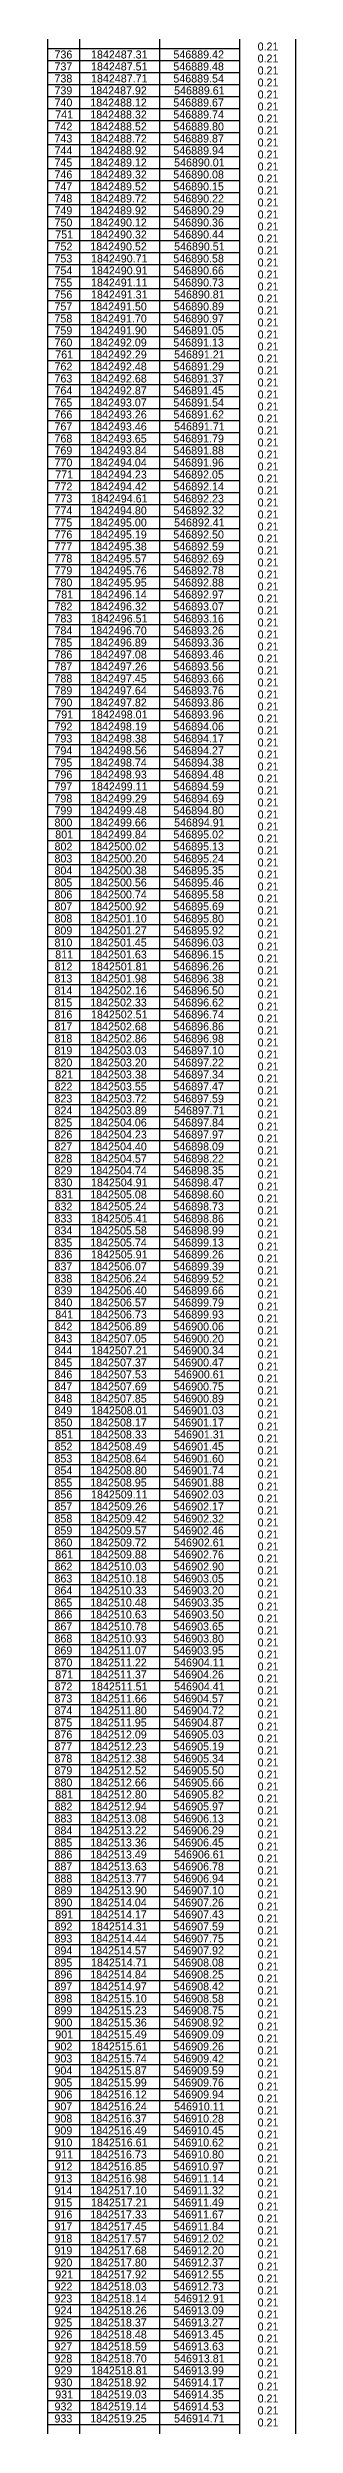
# Model space of a CAD drawing. Extents: x 542197 to 550482, y 1822129 to 1845893.
# Drawn here: x 550405 to 550482, y 1836241 to 1836985 of the extents above; entities that cross this region are included whole.
import ezdxf

# ---------------------------------------------------------------- set-up
doc = ezdxf.new("R2010")
doc.units = 0
doc.layers.add('Level 63', color=7, linetype='Continuous')

msp = doc.modelspace()

# ---------------------------------------------------------------- linework, layer by layer
at = {"layer": 'Level 63'}
for p, q in [((550404.92, 1839752.03), (550404.92, 1823712.98)), ((550414.92, 1839748.08), (550414.92, 1823712.98)), ((550464.92, 1839748.08), (550464.92, 1823712.98)), ((550482.42, 1839752.03), (550482.42, 1823712.98)), ((550439.92, 1839744.23), (550439.92, 1823712.98)), ((550404.92, 1836984.23), (550464.92, 1836984.23)), ((550404.92, 1836980.48), (550464.92, 1836980.48)), ((550404.92, 1836976.73), (550464.92, 1836976.73)), ((550404.92, 1836972.98), (550464.92, 1836972.98)), ((550404.92, 1836969.23), (550464.92, 1836969.23)), ((550404.92, 1836965.48), (550464.92, 1836965.48)), ((550404.92, 1836961.73), (550464.92, 1836961.73)), ((550404.92, 1836957.98), (550464.92, 1836957.98)), ((550404.92, 1836954.23), (550464.92, 1836954.23)), ((550404.92, 1836950.48), (550464.92, 1836950.48)), ((550404.92, 1836946.73), (550464.92, 1836946.73)), ((550404.92, 1836942.98), (550464.92, 1836942.98)), ((550404.92, 1836939.23), (550464.92, 1836939.23)), ((550404.92, 1836935.48), (550464.92, 1836935.48)), ((550404.92, 1836931.73), (550464.92, 1836931.73)), ((550404.92, 1836927.98), (550464.92, 1836927.98)), ((550404.92, 1836924.23), (550464.92, 1836924.23)), ((550404.92, 1836920.48), (550464.92, 1836920.48)), ((550404.92, 1836916.73), (550464.92, 1836916.73)), ((550404.92, 1836912.98), (550464.92, 1836912.98)), ((550404.92, 1836909.23), (550464.92, 1836909.23)), ((550404.92, 1836905.48), (550464.92, 1836905.48)), ((550404.92, 1836901.73), (550464.92, 1836901.73)), ((550404.92, 1836897.98), (550464.92, 1836897.98)), ((550404.92, 1836894.23), (550464.92, 1836894.23)), ((550404.92, 1836890.48), (550464.92, 1836890.48)), ((550404.92, 1836886.73), (550464.92, 1836886.73)), ((550404.92, 1836882.98), (550464.92, 1836882.98)), ((550404.92, 1836879.23), (550464.92, 1836879.23)), ((550404.92, 1836875.48), (550464.92, 1836875.48)), ((550404.92, 1836871.73), (550464.92, 1836871.73)), ((550404.92, 1836867.98), (550464.92, 1836867.98)), ((550404.92, 1836864.23), (550464.92, 1836864.23)), ((550404.92, 1836860.48), (550464.92, 1836860.48)), ((550404.92, 1836856.73), (550464.92, 1836856.73)), ((550404.92, 1836852.98), (550464.92, 1836852.98)), ((550404.92, 1836849.23), (550464.92, 1836849.23)), ((550404.92, 1836845.48), (550464.92, 1836845.48)), ((550404.92, 1836841.73), (550464.92, 1836841.73)), ((550404.92, 1836837.98), (550464.92, 1836837.98)), ((550404.92, 1836834.23), (550464.92, 1836834.23)), ((550404.92, 1836830.48), (550464.92, 1836830.48)), ((550404.92, 1836826.73), (550464.92, 1836826.73)), ((550404.92, 1836822.98), (550464.92, 1836822.98)), ((550404.92, 1836819.23), (550464.92, 1836819.23)), ((550404.92, 1836815.48), (550464.92, 1836815.48)), ((550404.92, 1836811.73), (550464.92, 1836811.73)), ((550404.92, 1836807.98), (550464.92, 1836807.98)), ((550404.92, 1836804.23), (550464.92, 1836804.23)), ((550404.92, 1836800.48), (550464.92, 1836800.48)), ((550404.92, 1836796.73), (550464.92, 1836796.73)), ((550404.92, 1836792.98), (550464.92, 1836792.98)), ((550404.92, 1836789.23), (550464.92, 1836789.23)), ((550404.92, 1836785.48), (550464.92, 1836785.48)), ((550404.92, 1836781.73), (550464.92, 1836781.73)), ((550404.92, 1836777.98), (550464.92, 1836777.98)), ((550404.92, 1836774.23), (550464.92, 1836774.23)), ((550404.92, 1836770.48), (550464.92, 1836770.48)), ((550404.92, 1836766.73), (550464.92, 1836766.73)), ((550404.92, 1836762.98), (550464.92, 1836762.98)), ((550404.92, 1836759.23), (550464.92, 1836759.23)), ((550404.92, 1836755.48), (550464.92, 1836755.48)), ((550404.92, 1836751.73), (550464.92, 1836751.73)), ((550404.92, 1836747.98), (550464.92, 1836747.98)), ((550404.92, 1836744.23), (550464.92, 1836744.23)), ((550404.92, 1836740.48), (550464.92, 1836740.48)), ((550404.92, 1836736.73), (550464.92, 1836736.73)), ((550404.92, 1836732.98), (550464.92, 1836732.98)), ((550404.92, 1836729.23), (550464.92, 1836729.23)), ((550404.92, 1836725.48), (550464.92, 1836725.48)), ((550404.92, 1836721.73), (550464.92, 1836721.73)), ((550404.92, 1836717.98), (550464.92, 1836717.98)), ((550404.92, 1836714.23), (550464.92, 1836714.23)), ((550404.92, 1836710.48), (550464.92, 1836710.48)), ((550404.92, 1836706.73), (550464.92, 1836706.73)), ((550404.92, 1836702.98), (550464.92, 1836702.98)), ((550404.92, 1836699.23), (550464.92, 1836699.23)), ((550404.92, 1836695.48), (550464.92, 1836695.48)), ((550404.92, 1836691.73), (550464.92, 1836691.73)), ((550404.92, 1836687.98), (550464.92, 1836687.98)), ((550404.92, 1836684.23), (550464.92, 1836684.23)), ((550404.92, 1836680.48), (550464.92, 1836680.48)), ((550404.92, 1836676.73), (550464.92, 1836676.73)), ((550404.92, 1836672.98), (550464.92, 1836672.98)), ((550404.92, 1836669.23), (550464.92, 1836669.23)), ((550404.92, 1836665.48), (550464.92, 1836665.48)), ((550404.92, 1836661.73), (550464.92, 1836661.73)), ((550404.92, 1836657.98), (550464.92, 1836657.98)), ((550404.92, 1836654.23), (550464.92, 1836654.23)), ((550404.92, 1836650.48), (550464.92, 1836650.48)), ((550404.92, 1836646.73), (550464.92, 1836646.73)), ((550404.92, 1836642.98), (550464.92, 1836642.98)), ((550404.92, 1836639.23), (550464.92, 1836639.23)), ((550404.92, 1836635.48), (550464.92, 1836635.48)), ((550404.92, 1836631.73), (550464.92, 1836631.73)), ((550404.92, 1836627.98), (550464.92, 1836627.98)), ((550404.92, 1836624.23), (550464.92, 1836624.23)), ((550404.92, 1836620.48), (550464.92, 1836620.48)), ((550404.92, 1836616.73), (550464.92, 1836616.73)), ((550404.92, 1836612.98), (550464.92, 1836612.98)), ((550404.92, 1836609.23), (550464.92, 1836609.23)), ((550404.92, 1836605.48), (550464.92, 1836605.48)), ((550404.92, 1836601.73), (550464.92, 1836601.73)), ((550404.92, 1836597.98), (550464.92, 1836597.98)), ((550404.92, 1836594.23), (550464.92, 1836594.23)), ((550404.92, 1836590.48), (550464.92, 1836590.48)), ((550404.92, 1836586.73), (550464.92, 1836586.73)), ((550404.92, 1836582.98), (550464.92, 1836582.98)), ((550404.92, 1836579.23), (550464.92, 1836579.23)), ((550404.92, 1836575.48), (550464.92, 1836575.48)), ((550404.92, 1836571.73), (550464.92, 1836571.73)), ((550404.92, 1836567.98), (550464.92, 1836567.98)), ((550404.92, 1836564.23), (550464.92, 1836564.23)), ((550404.92, 1836560.48), (550464.92, 1836560.48)), ((550404.92, 1836556.73), (550464.92, 1836556.73)), ((550404.92, 1836552.98), (550464.92, 1836552.98)), ((550404.92, 1836549.23), (550464.92, 1836549.23)), ((550404.92, 1836545.48), (550464.92, 1836545.48)), ((550404.92, 1836541.73), (550464.92, 1836541.73)), ((550404.92, 1836537.98), (550464.92, 1836537.98)), ((550404.92, 1836534.23), (550464.92, 1836534.23)), ((550404.92, 1836530.48), (550464.92, 1836530.48)), ((550404.92, 1836526.73), (550464.92, 1836526.73)), ((550404.92, 1836522.98), (550464.92, 1836522.98)), ((550404.92, 1836519.23), (550464.92, 1836519.23)), ((550404.92, 1836515.48), (550464.92, 1836515.48)), ((550404.92, 1836511.73), (550464.92, 1836511.73)), ((550404.92, 1836507.98), (550464.92, 1836507.98)), ((550404.92, 1836504.23), (550464.92, 1836504.23)), ((550404.92, 1836500.48), (550464.92, 1836500.48)), ((550404.92, 1836496.73), (550464.92, 1836496.73)), ((550404.92, 1836492.98), (550464.92, 1836492.98)), ((550404.92, 1836489.23), (550464.92, 1836489.23)), ((550404.92, 1836485.48), (550464.92, 1836485.48)), ((550404.92, 1836481.73), (550464.92, 1836481.73)), ((550404.92, 1836477.98), (550464.92, 1836477.98)), ((550404.92, 1836474.23), (550464.92, 1836474.23)), ((550404.92, 1836470.48), (550464.92, 1836470.48)), ((550404.92, 1836466.73), (550464.92, 1836466.73)), ((550404.92, 1836462.98), (550464.92, 1836462.98)), ((550404.92, 1836459.23), (550464.92, 1836459.23)), ((550404.92, 1836455.48), (550464.92, 1836455.48)), ((550404.92, 1836451.73), (550464.92, 1836451.73)), ((550404.92, 1836447.98), (550464.92, 1836447.98)), ((550404.92, 1836444.23), (550464.92, 1836444.23)), ((550404.92, 1836440.48), (550464.92, 1836440.48)), ((550404.92, 1836436.73), (550464.92, 1836436.73)), ((550404.92, 1836432.98), (550464.92, 1836432.98)), ((550404.92, 1836429.23), (550464.92, 1836429.23)), ((550404.92, 1836425.48), (550464.92, 1836425.48)), ((550404.92, 1836421.73), (550464.92, 1836421.73)), ((550404.92, 1836417.98), (550464.92, 1836417.98)), ((550404.92, 1836414.23), (550464.92, 1836414.23)), ((550404.92, 1836410.48), (550464.92, 1836410.48)), ((550404.92, 1836406.73), (550464.92, 1836406.73)), ((550404.92, 1836402.98), (550464.92, 1836402.98)), ((550404.92, 1836399.23), (550464.92, 1836399.23)), ((550404.92, 1836395.48), (550464.92, 1836395.48)), ((550404.92, 1836391.73), (550464.92, 1836391.73)), ((550404.92, 1836387.98), (550464.92, 1836387.98)), ((550404.92, 1836384.23), (550464.92, 1836384.23)), ((550404.92, 1836380.48), (550464.92, 1836380.48)), ((550404.92, 1836376.73), (550464.92, 1836376.73)), ((550404.92, 1836372.98), (550464.92, 1836372.98)), ((550404.92, 1836369.23), (550464.92, 1836369.23)), ((550404.92, 1836365.48), (550464.92, 1836365.48)), ((550404.92, 1836361.73), (550464.92, 1836361.73)), ((550404.92, 1836357.98), (550464.92, 1836357.98)), ((550404.92, 1836354.23), (550464.92, 1836354.23)), ((550404.92, 1836350.48), (550464.92, 1836350.48)), ((550404.92, 1836346.73), (550464.92, 1836346.73)), ((550404.92, 1836342.98), (550464.92, 1836342.98)), ((550404.92, 1836339.23), (550464.92, 1836339.23)), ((550404.92, 1836335.48), (550464.92, 1836335.48)), ((550404.92, 1836331.73), (550464.92, 1836331.73)), ((550404.92, 1836327.98), (550464.92, 1836327.98)), ((550404.92, 1836324.23), (550464.92, 1836324.23)), ((550404.92, 1836320.48), (550464.92, 1836320.48)), ((550404.92, 1836316.73), (550464.92, 1836316.73)), ((550404.92, 1836312.98), (550464.92, 1836312.98)), ((550404.92, 1836309.23), (550464.92, 1836309.23)), ((550404.92, 1836305.48), (550464.92, 1836305.48)), ((550404.92, 1836301.73), (550464.92, 1836301.73)), ((550404.92, 1836297.98), (550464.92, 1836297.98)), ((550404.92, 1836294.23), (550464.92, 1836294.23)), ((550404.92, 1836290.48), (550464.92, 1836290.48)), ((550404.92, 1836286.73), (550464.92, 1836286.73)), ((550404.92, 1836282.98), (550464.92, 1836282.98)), ((550404.92, 1836279.23), (550464.92, 1836279.23)), ((550404.92, 1836275.48), (550464.92, 1836275.48)), ((550404.92, 1836271.73), (550464.92, 1836271.73)), ((550404.92, 1836267.98), (550464.92, 1836267.98)), ((550404.92, 1836264.23), (550464.92, 1836264.23)), ((550404.92, 1836260.48), (550464.92, 1836260.48)), ((550404.92, 1836256.73), (550464.92, 1836256.73)), ((550404.92, 1836252.98), (550464.92, 1836252.98)), ((550404.92, 1836249.23), (550464.92, 1836249.23)), ((550404.92, 1836245.48), (550464.92, 1836245.48)), ((550404.92, 1836241.73), (550464.92, 1836241.73))]:
    msp.add_line(p, q, dxfattribs=at)

# ---------------------------------------------------------------- texts
for s, p in [('736', (550407.08, 1836981.11)), ('1842487.31', (550418.51, 1836981.11)), ('546889.42', (550444.26, 1836981.11)), ('0.21', (550470.59, 1836983.61)), ('0.21', (550470.59, 1836979.86)), ('737', (550407.08, 1836977.36)), ('738', (550407.08, 1836973.61)), ('1842487.51', (550418.51, 1836977.36)), ('1842487.71', (550418.51, 1836973.61)), ('546889.48', (550444.24, 1836977.36)), ('546889.54', (550444.25, 1836973.61)), ('0.21', (550470.59, 1836976.11)), ('0.21', (550470.59, 1836972.36)), ('739', (550407.08, 1836969.86)), ('740', (550407.09, 1836966.11)), ('1842487.92', (550418.29, 1836969.86)), ('1842488.12', (550418.29, 1836966.11)), ('546889.67', (550444.24, 1836966.11)), ('546889.61', (550444.48, 1836969.86)), ('0.21', (550470.59, 1836968.61)), ('0.21', (550470.59, 1836964.86)), ('742', (550407.1, 1836958.61)), ('741', (550407.32, 1836962.36)), ('1842488.32', (550418.29, 1836962.36)), ('1842488.52', (550418.29, 1836958.61)), ('546889.74', (550444.25, 1836962.36)), ('546889.80', (550444.25, 1836958.61)), ('0.21', (550470.59, 1836961.11)), ('0.21', (550470.59, 1836957.36)), ('743', (550407.08, 1836954.86)), ('744', (550407.09, 1836951.11)), ('1842488.72', (550418.29, 1836954.86)), ('1842488.92', (550418.29, 1836951.11)), ('546889.87', (550444.24, 1836954.86)), ('546889.94', (550444.25, 1836951.11)), ('0.21', (550470.59, 1836953.61)), ('0.21', (550470.59, 1836949.86)), ('745', (550407.07, 1836947.36)), ('746', (550407.08, 1836943.61)), ('1842489.12', (550418.29, 1836947.36)), ('1842489.32', (550418.29, 1836943.61)), ('546890.08', (550444.24, 1836943.61)), ('546890.01', (550444.48, 1836947.36)), ('0.21', (550470.59, 1836946.11)), ('0.21', (550470.59, 1836942.36)), ('747', (550407.08, 1836939.86)), ('748', (550407.08, 1836936.11)), ('1842489.52', (550418.29, 1836939.86)), ('1842489.72', (550418.29, 1836936.11)), ('546890.15', (550444.23, 1836939.86)), ('546890.22', (550444.26, 1836936.11)), ('0.21', (550470.59, 1836938.61)), ('0.21', (550470.59, 1836934.86)), ('749', (550407.08, 1836932.36)), ('750', (550407.09, 1836928.61)), ('1842489.92', (550418.29, 1836932.36)), ('1842490.12', (550418.29, 1836928.61)), ('546890.29', (550444.24, 1836932.36)), ('546890.36', (550444.24, 1836928.61)), ('0.21', (550470.59, 1836931.11)), ('752', (550407.1, 1836921.11)), ('751', (550407.32, 1836924.86)), ('1842490.32', (550418.29, 1836924.86)), ('1842490.52', (550418.29, 1836921.11)), ('546890.44', (550444.25, 1836924.86)), ('546890.51', (550444.48, 1836921.11)), ('0.21', (550470.59, 1836927.36)), ('0.21', (550470.59, 1836923.61)), ('753', (550407.08, 1836917.36)), ('754', (550407.09, 1836913.61)), ('1842490.71', (550418.51, 1836917.36)), ('1842490.91', (550418.51, 1836913.61)), ('546890.58', (550444.24, 1836917.36)), ('546890.66', (550444.24, 1836913.61)), ('0.21', (550470.59, 1836919.86)), ('0.21', (550470.59, 1836916.11)), ('755', (550407.07, 1836909.86)), ('756', (550407.08, 1836906.11)), ('1842491.11', (550418.51, 1836909.86)), ('1842491.31', (550418.51, 1836906.11)), ('546890.73', (550444.24, 1836909.86)), ('546890.81', (550444.48, 1836906.11)), ('0.21', (550470.59, 1836912.36)), ('0.21', (550470.59, 1836908.61)), ('757', (550407.08, 1836902.36)), ('758', (550407.08, 1836898.61)), ('1842491.50', (550418.28, 1836902.36)), ('1842491.70', (550418.28, 1836898.61)), ('546890.89', (550444.24, 1836902.36)), ('546890.97', (550444.24, 1836898.61)), ('0.21', (550470.59, 1836904.86)), ('0.21', (550470.59, 1836901.11)), ('759', (550407.08, 1836894.86)), ('760', (550407.09, 1836891.11)), ('1842492.09', (550418.27, 1836891.11)), ('1842491.90', (550418.28, 1836894.86)), ('546891.05', (550444.23, 1836894.86)), ('546891.13', (550444.24, 1836891.11)), ('0.21', (550470.59, 1836897.36)), ('0.21', (550470.59, 1836893.61)), ('762', (550407.1, 1836883.61)), ('761', (550407.32, 1836887.36)), ('1842492.29', (550418.27, 1836887.36)), ('1842492.48', (550418.27, 1836883.61)), ('546891.29', (550444.24, 1836883.61)), ('546891.21', (550444.48, 1836887.36)), ('0.21', (550470.59, 1836889.86)), ('0.21', (550470.59, 1836886.11)), ('763', (550407.08, 1836879.86)), ('764', (550407.09, 1836876.11)), ('1842492.68', (550418.27, 1836879.86)), ('1842492.87', (550418.27, 1836876.11)), ('546891.45', (550444.23, 1836876.11)), ('546891.37', (550444.24, 1836879.86)), ('0.21', (550470.59, 1836882.36)), ('0.21', (550470.59, 1836878.61)), ('765', (550407.07, 1836872.36)), ('766', (550407.08, 1836868.61)), ('1842493.07', (550418.27, 1836872.36)), ('1842493.26', (550418.27, 1836868.61)), ('546891.54', (550444.25, 1836872.36)), ('546891.62', (550444.26, 1836868.61)), ('0.21', (550470.59, 1836874.86)), ('0.21', (550470.59, 1836871.11)), ('767', (550407.08, 1836864.86)), ('768', (550407.08, 1836861.11)), ('1842493.65', (550418.26, 1836861.11)), ('1842493.46', (550418.27, 1836864.86)), ('546891.79', (550444.24, 1836861.11)), ('546891.71', (550444.48, 1836864.86)), ('0.21', (550470.59, 1836867.36)), ('0.21', (550470.59, 1836863.61)), ('769', (550407.08, 1836857.36)), ('770', (550407.09, 1836853.61)), ('1842493.84', (550418.28, 1836857.36)), ('1842494.04', (550418.28, 1836853.61)), ('546891.88', (550444.24, 1836857.36)), ('546891.96', (550444.24, 1836853.61)), ('0.21', (550470.59, 1836859.86)), ('0.21', (550470.59, 1836856.11)), ('772', (550407.1, 1836846.11)), ('771', (550407.32, 1836849.86)), ('1842494.23', (550418.27, 1836849.86)), ('1842494.42', (550418.29, 1836846.11)), ('546892.05', (550444.23, 1836849.86)), ('546892.14', (550444.25, 1836846.11)), ('0.21', (550470.59, 1836852.36)), ('0.21', (550470.59, 1836848.61)), ('773', (550407.08, 1836842.36)), ('774', (550407.09, 1836838.61)), ('1842494.80', (550418.28, 1836838.61)), ('1842494.61', (550418.51, 1836842.36)), ('546892.23', (550444.24, 1836842.36)), ('546892.32', (550444.26, 1836838.61)), ('0.21', (550470.59, 1836844.86)), ('0.21', (550470.59, 1836841.11)), ('775', (550407.07, 1836834.86)), ('776', (550407.08, 1836831.11)), ('1842495.19', (550418.27, 1836831.11)), ('1842495.00', (550418.28, 1836834.86)), ('546892.50', (550444.25, 1836831.11)), ('546892.41', (550444.48, 1836834.86)), ('0.21', (550470.59, 1836837.36)), ('0.21', (550470.59, 1836833.61)), ('777', (550407.08, 1836827.36)), ('778', (550407.08, 1836823.61)), ('1842495.38', (550418.27, 1836827.36)), ('1842495.57', (550418.27, 1836823.61)), ('546892.59', (550444.24, 1836827.36)), ('546892.69', (550444.24, 1836823.61)), ('0.21', (550470.59, 1836829.86)), ('0.21', (550470.59, 1836826.11)), ('779', (550407.08, 1836819.86)), ('780', (550407.09, 1836816.11)), ('1842495.95', (550418.26, 1836816.11)), ('1842495.76', (550418.27, 1836819.86)), ('546892.78', (550444.24, 1836819.86)), ('546892.88', (550444.24, 1836816.11)), ('0.21', (550470.59, 1836822.36)), ('0.21', (550470.59, 1836818.61)), ('782', (550407.1, 1836808.61)), ('781', (550407.32, 1836812.36)), ('1842496.14', (550418.28, 1836812.36)), ('1842496.32', (550418.29, 1836808.61)), ('546892.97', (550444.24, 1836812.36)), ('546893.07', (550444.24, 1836808.61)), ('0.21', (550470.59, 1836814.86)), ('0.21', (550470.59, 1836811.11)), ('783', (550407.08, 1836804.86)), ('784', (550407.09, 1836801.11)), ('1842496.70', (550418.28, 1836801.11)), ('1842496.51', (550418.51, 1836804.86)), ('546893.16', (550444.24, 1836804.86)), ('546893.26', (550444.24, 1836801.11)), ('0.21', (550470.59, 1836807.36)), ('0.21', (550470.59, 1836803.61)), ('785', (550407.07, 1836797.36)), ('1842496.89', (550418.27, 1836797.36)), ('546893.36', (550444.24, 1836797.36)), ('0.21', (550470.59, 1836799.86)), ('0.21', (550470.59, 1836796.11)), ('786', (550407.08, 1836793.61)), ('787', (550407.08, 1836789.86)), ('1842497.08', (550418.27, 1836793.61)), ('1842497.26', (550418.27, 1836789.86)), ('546893.46', (550444.24, 1836793.61)), ('546893.56', (550444.24, 1836789.86)), ('0.21', (550470.59, 1836792.36)), ('0.21', (550470.59, 1836788.61)), ('788', (550407.08, 1836786.11)), ('789', (550407.08, 1836782.36)), ('1842497.45', (550418.26, 1836786.11)), ('1842497.64', (550418.28, 1836782.36)), ('546893.66', (550444.24, 1836786.11)), ('546893.76', (550444.24, 1836782.36)), ('0.21', (550470.59, 1836784.86)), ('0.21', (550470.59, 1836781.11)), ('790', (550407.09, 1836778.61)), ('791', (550407.32, 1836774.86)), ('1842497.82', (550418.29, 1836778.61)), ('1842498.01', (550418.51, 1836774.86)), ('546893.86', (550444.24, 1836778.61)), ('546893.96', (550444.24, 1836774.86)), ('0.21', (550470.59, 1836777.36)), ('0.21', (550470.59, 1836773.61)), ('793', (550407.08, 1836767.36)), ('792', (550407.1, 1836771.11)), ('1842498.19', (550418.27, 1836771.11)), ('1842498.38', (550418.27, 1836767.36)), ('546894.06', (550444.24, 1836771.11)), ('546894.17', (550444.24, 1836767.36)), ('0.21', (550470.59, 1836769.86)), ('0.21', (550470.59, 1836766.11)), ('795', (550407.07, 1836759.86)), ('794', (550407.09, 1836763.61)), ('1842498.56', (550418.27, 1836763.61)), ('1842498.74', (550418.28, 1836759.86)), ('546894.38', (550444.24, 1836759.86)), ('546894.27', (550444.24, 1836763.61)), ('0.21', (550470.59, 1836762.36)), ('0.21', (550470.59, 1836758.61)), ('796', (550407.08, 1836756.11)), ('797', (550407.08, 1836752.36)), ('1842498.93', (550418.27, 1836756.11)), ('1842499.11', (550418.51, 1836752.36)), ('546894.48', (550444.24, 1836756.11)), ('546894.59', (550444.24, 1836752.36)), ('0.21', (550470.59, 1836754.86)), ('0.21', (550470.59, 1836751.11)), ('798', (550407.08, 1836748.61)), ('799', (550407.08, 1836744.86)), ('1842499.29', (550418.27, 1836748.61)), ('1842499.48', (550418.27, 1836744.86)), ('546894.69', (550444.24, 1836748.61)), ('546894.80', (550444.25, 1836744.86)), ('0.21', (550470.59, 1836747.36)), ('0.21', (550470.59, 1836743.61)), ('800', (550407.09, 1836741.11)), ('801', (550407.32, 1836737.36)), ('1842499.66', (550418.27, 1836741.11)), ('1842499.84', (550418.28, 1836737.36)), ('546895.02', (550444.26, 1836737.36)), ('546894.91', (550444.48, 1836741.11)), ('0.21', (550470.59, 1836739.86)), ('0.21', (550470.59, 1836736.11)), ('803', (550407.08, 1836729.86)), ('802', (550407.1, 1836733.61)), ('1842500.20', (550418.28, 1836729.86)), ('1842500.02', (550418.29, 1836733.61)), ('546895.13', (550444.24, 1836733.61)), ('546895.24', (550444.25, 1836729.86)), ('0.21', (550470.59, 1836732.36)), ('0.21', (550470.59, 1836728.61)), ('805', (550407.07, 1836722.36)), ('804', (550407.09, 1836726.11)), ('1842500.38', (550418.27, 1836726.11)), ('1842500.56', (550418.27, 1836722.36)), ('546895.35', (550444.23, 1836726.11)), ('546895.46', (550444.24, 1836722.36)), ('0.21', (550470.59, 1836724.86)), ('0.21', (550470.59, 1836721.11)), ('806', (550407.08, 1836718.61)), ('807', (550407.08, 1836714.86)), ('1842500.74', (550418.28, 1836718.61)), ('1842500.92', (550418.29, 1836714.86)), ('546895.58', (550444.24, 1836718.61)), ('546895.69', (550444.24, 1836714.86)), ('0.21', (550470.59, 1836717.36)), ('0.21', (550470.59, 1836713.61)), ('808', (550407.08, 1836711.11)), ('809', (550407.08, 1836707.36)), ('1842501.10', (550418.28, 1836711.11)), ('1842501.27', (550418.27, 1836707.36)), ('546895.80', (550444.25, 1836711.11)), ('546895.92', (550444.26, 1836707.36)), ('0.21', (550470.59, 1836709.86)), ('0.21', (550470.59, 1836706.11)), ('810', (550407.09, 1836703.61)), ('811', (550407.32, 1836699.86)), ('1842501.45', (550418.26, 1836703.61)), ('1842501.63', (550418.27, 1836699.86)), ('546896.15', (550444.23, 1836699.86)), ('546896.03', (550444.24, 1836703.61)), ('0.21', (550470.59, 1836702.36)), ('0.21', (550470.59, 1836698.61)), ('813', (550407.08, 1836692.36)), ('812', (550407.1, 1836696.11)), ('1842501.98', (550418.27, 1836692.36)), ('1842501.81', (550418.51, 1836696.11)), ('546896.38', (550444.24, 1836692.36)), ('546896.26', (550444.24, 1836696.11)), ('0.21', (550470.59, 1836694.86)), ('0.21', (550470.59, 1836691.11)), ('815', (550407.07, 1836684.86)), ('814', (550407.09, 1836688.61)), ('1842502.16', (550418.27, 1836688.61)), ('1842502.33', (550418.27, 1836684.86)), ('546896.50', (550444.25, 1836688.61)), ('546896.62', (550444.26, 1836684.86)), ('0.21', (550470.59, 1836687.36)), ('0.21', (550470.59, 1836683.61)), ('816', (550407.08, 1836681.11)), ('817', (550407.08, 1836677.36)), ('1842502.68', (550418.27, 1836677.36)), ('1842502.51', (550418.51, 1836681.11)), ('546896.74', (550444.25, 1836681.11)), ('546896.86', (550444.24, 1836677.36)), ('0.21', (550470.59, 1836679.86)), ('0.21', (550470.59, 1836676.11)), ('818', (550407.08, 1836673.61)), ('819', (550407.08, 1836669.86)), ('1842502.86', (550418.27, 1836673.61)), ('1842503.03', (550418.27, 1836669.86)), ('546896.98', (550444.24, 1836673.61)), ('546897.10', (550444.25, 1836669.86)), ('0.21', (550470.59, 1836672.36)), ('0.21', (550470.59, 1836668.61)), ('820', (550407.09, 1836666.11)), ('821', (550407.32, 1836662.36)), ('1842503.38', (550418.27, 1836662.36)), ('1842503.20', (550418.28, 1836666.11)), ('546897.34', (550444.25, 1836662.36)), ('546897.22', (550444.26, 1836666.11)), ('0.21', (550470.59, 1836664.86)), ('0.21', (550470.59, 1836661.11)), ('823', (550407.08, 1836654.86)), ('822', (550407.1, 1836658.61)), ('1842503.55', (550418.26, 1836658.61)), ('1842503.72', (550418.29, 1836654.86)), ('546897.59', (550444.24, 1836654.86)), ('546897.47', (550444.24, 1836658.61)), ('0.21', (550470.59, 1836657.36)), ('0.21', (550470.59, 1836653.61)), ('825', (550407.07, 1836647.36)), ('824', (550407.09, 1836651.11)), ('1842503.89', (550418.27, 1836651.11)), ('1842504.06', (550418.27, 1836647.36)), ('546897.84', (550444.25, 1836647.36)), ('546897.71', (550444.48, 1836651.11)), ('0.21', (550470.59, 1836649.86)), ('0.21', (550470.59, 1836646.11)), ('826', (550407.08, 1836643.61)), ('827', (550407.08, 1836639.86)), ('1842504.23', (550418.27, 1836643.61)), ('1842504.40', (550418.28, 1836639.86)), ('546898.09', (550444.24, 1836639.86)), ('546897.97', (550444.24, 1836643.61)), ('0.21', (550470.59, 1836642.36)), ('0.21', (550470.59, 1836638.61)), ('828', (550407.08, 1836636.11)), ('829', (550407.08, 1836632.36)), ('1842504.57', (550418.27, 1836636.11)), ('1842504.74', (550418.28, 1836632.36)), ('546898.35', (550444.23, 1836632.36)), ('546898.22', (550444.26, 1836636.11)), ('0.21', (550470.59, 1836634.86)), ('0.21', (550470.59, 1836631.11)), ('830', (550407.09, 1836628.61)), ('831', (550407.32, 1836624.86)), ('1842505.08', (550418.27, 1836624.86)), ('1842504.91', (550418.51, 1836628.61)), ('546898.47', (550444.24, 1836628.61)), ('546898.60', (550444.25, 1836624.86)), ('0.21', (550470.59, 1836627.36)), ('0.21', (550470.59, 1836623.61)), ('833', (550407.08, 1836617.36)), ('832', (550407.1, 1836621.11)), ('1842505.24', (550418.28, 1836621.11)), ('1842505.41', (550418.51, 1836617.36)), ('546898.73', (550444.24, 1836621.11)), ('546898.86', (550444.24, 1836617.36)), ('0.21', (550470.59, 1836619.86)), ('0.21', (550470.59, 1836616.11)), ('835', (550407.07, 1836609.86)), ('834', (550407.09, 1836613.61)), ('1842505.58', (550418.27, 1836613.61)), ('1842505.74', (550418.28, 1836609.86)), ('546898.99', (550444.24, 1836613.61)), ('546899.13', (550444.24, 1836609.86)), ('0.21', (550470.59, 1836612.36)), ('0.21', (550470.59, 1836608.61)), ('836', (550407.08, 1836606.11)), ('837', (550407.08, 1836602.36)), ('1842506.07', (550418.27, 1836602.36)), ('1842505.91', (550418.51, 1836606.11)), ('546899.39', (550444.24, 1836602.36)), ('546899.26', (550444.24, 1836606.11)), ('0.21', (550470.59, 1836604.86)), ('0.21', (550470.59, 1836601.11)), ('838', (550407.08, 1836598.61)), ('839', (550407.08, 1836594.86)), ('1842506.24', (550418.28, 1836598.61)), ('1842506.40', (550418.28, 1836594.86)), ('546899.66', (550444.24, 1836594.86)), ('546899.52', (550444.26, 1836598.61)), ('0.21', (550470.59, 1836597.36)), ('0.21', (550470.59, 1836593.61)), ('840', (550407.09, 1836591.11)), ('841', (550407.32, 1836587.36)), ('1842506.57', (550418.27, 1836591.11)), ('1842506.73', (550418.27, 1836587.36)), ('546899.79', (550444.24, 1836591.11)), ('546899.93', (550444.24, 1836587.36)), ('0.21', (550470.59, 1836589.86)), ('0.21', (550470.59, 1836586.11)), ('843', (550407.08, 1836579.86)), ('842', (550407.1, 1836583.61)), ('1842506.89', (550418.27, 1836583.61)), ('1842507.05', (550418.26, 1836579.86)), ('546900.06', (550444.24, 1836583.61)), ('546900.20', (550444.25, 1836579.86)), ('0.21', (550470.59, 1836582.36)), ('0.21', (550470.59, 1836578.61)), ('845', (550407.07, 1836572.36)), ('844', (550407.09, 1836576.11)), ('1842507.37', (550418.27, 1836572.36)), ('1842507.21', (550418.51, 1836576.11)), ('546900.34', (550444.25, 1836576.11)), ('546900.47', (550444.24, 1836572.36)), ('0.21', (550470.59, 1836574.86)), ('0.21', (550470.59, 1836571.11)), ('846', (550407.08, 1836568.61)), ('847', (550407.08, 1836564.86)), ('1842507.69', (550418.27, 1836564.86)), ('1842507.53', (550418.27, 1836568.61)), ('546900.75', (550444.23, 1836564.86)), ('546900.61', (550444.48, 1836568.61)), ('0.21', (550470.59, 1836567.36)), ('0.21', (550470.59, 1836563.61)), ('848', (550407.08, 1836561.11)), ('849', (550407.08, 1836557.36)), ('1842507.85', (550418.26, 1836561.11)), ('1842508.01', (550418.51, 1836557.36)), ('546900.89', (550444.24, 1836561.11)), ('546901.03', (550444.24, 1836557.36)), ('0.21', (550470.59, 1836559.86)), ('0.21', (550470.59, 1836556.11)), ('850', (550407.09, 1836553.61)), ('851', (550407.32, 1836549.86)), ('1842508.17', (550418.27, 1836553.61)), ('1842508.33', (550418.27, 1836549.86)), ('546901.17', (550444.24, 1836553.61)), ('546901.31', (550444.48, 1836549.86)), ('0.21', (550470.59, 1836552.36)), ('0.21', (550470.59, 1836548.61)), ('853', (550407.08, 1836542.36)), ('852', (550407.1, 1836546.11)), ('1842508.49', (550418.27, 1836546.11)), ('1842508.64', (550418.28, 1836542.36)), ('546901.45', (550444.23, 1836546.11)), ('546901.60', (550444.25, 1836542.36)), ('0.21', (550470.59, 1836544.86)), ('0.21', (550470.59, 1836541.11)), ('855', (550407.07, 1836534.86)), ('854', (550407.09, 1836538.61)), ('1842508.95', (550418.26, 1836534.86)), ('1842508.80', (550418.28, 1836538.61)), ('546901.88', (550444.24, 1836534.86)), ('546901.74', (550444.25, 1836538.61)), ('0.21', (550470.59, 1836537.36)), ('0.21', (550470.59, 1836533.61)), ('856', (550407.08, 1836531.11)), ('857', (550407.08, 1836527.36)), ('1842509.26', (550418.27, 1836527.36)), ('1842509.11', (550418.51, 1836531.11)), ('546902.03', (550444.24, 1836531.11)), ('546902.17', (550444.24, 1836527.36)), ('0.21', (550470.59, 1836529.86)), ('858', (550407.08, 1836523.61)), ('859', (550407.08, 1836519.86)), ('1842509.57', (550418.27, 1836519.86)), ('1842509.42', (550418.29, 1836523.61)), ('546902.46', (550444.24, 1836519.86)), ('546902.32', (550444.26, 1836523.61)), ('0.21', (550470.59, 1836526.11)), ('0.21', (550470.59, 1836522.36)), ('860', (550407.09, 1836516.11)), ('861', (550407.32, 1836512.36)), ('1842509.88', (550418.27, 1836512.36)), ('1842509.72', (550418.29, 1836516.11)), ('546902.76', (550444.24, 1836512.36)), ('546902.61', (550444.48, 1836516.11)), ('0.21', (550470.59, 1836518.61)), ('0.21', (550470.59, 1836514.86)), ('863', (550407.08, 1836504.86)), ('862', (550407.1, 1836508.61)), ('1842510.18', (550418.27, 1836504.86)), ('1842510.03', (550418.27, 1836508.61)), ('546903.05', (550444.23, 1836504.86)), ('546902.90', (550444.25, 1836508.61)), ('0.21', (550470.59, 1836511.11)), ('0.21', (550470.59, 1836507.36)), ('865', (550407.07, 1836497.36)), ('864', (550407.09, 1836501.11)), ('1842510.48', (550418.27, 1836497.36)), ('1842510.33', (550418.27, 1836501.11)), ('546903.35', (550444.23, 1836497.36)), ('546903.20', (550444.25, 1836501.11)), ('0.21', (550470.59, 1836503.61)), ('0.21', (550470.59, 1836499.86)), ('866', (550407.08, 1836493.61)), ('867', (550407.08, 1836489.86)), ('1842510.78', (550418.27, 1836489.86)), ('1842510.63', (550418.27, 1836493.61)), ('546903.65', (550444.23, 1836489.86)), ('546903.50', (550444.25, 1836493.61)), ('0.21', (550470.59, 1836496.11)), ('0.21', (550470.59, 1836492.36)), ('868', (550407.08, 1836486.11)), ('869', (550407.08, 1836482.36)), ('1842510.93', (550418.27, 1836486.11)), ('1842511.07', (550418.27, 1836482.36)), ('546903.95', (550444.23, 1836482.36)), ('546903.80', (550444.25, 1836486.11)), ('0.21', (550470.59, 1836488.61)), ('0.21', (550470.59, 1836484.86)), ('870', (550407.09, 1836478.61)), ('871', (550407.32, 1836474.86)), ('1842511.37', (550418.27, 1836474.86)), ('1842511.22', (550418.29, 1836478.61)), ('546904.26', (550444.24, 1836474.86)), ('546904.11', (550444.48, 1836478.61)), ('0.21', (550470.59, 1836481.11)), ('0.21', (550470.59, 1836477.36)), ('873', (550407.08, 1836467.36)), ('872', (550407.1, 1836471.11)), ('1842511.66', (550418.27, 1836467.36)), ('1842511.51', (550418.51, 1836471.11)), ('546904.57', (550444.24, 1836467.36)), ('546904.41', (550444.48, 1836471.11)), ('0.21', (550470.59, 1836473.61)), ('0.21', (550470.59, 1836469.86)), ('875', (550407.07, 1836459.86)), ('874', (550407.09, 1836463.61)), ('1842511.95', (550418.26, 1836459.86)), ('1842511.80', (550418.28, 1836463.61)), ('546904.87', (550444.24, 1836459.86)), ('546904.72', (550444.26, 1836463.61)), ('0.21', (550470.59, 1836466.11)), ('0.21', (550470.59, 1836462.36)), ('876', (550407.08, 1836456.11)), ('877', (550407.08, 1836452.36)), ('1842512.09', (550418.27, 1836456.11)), ('1842512.23', (550418.27, 1836452.36)), ('546905.19', (550444.24, 1836452.36)), ('546905.03', (550444.24, 1836456.11)), ('0.21', (550470.59, 1836458.61)), ('0.21', (550470.59, 1836454.86)), ('878', (550407.08, 1836448.61)), ('879', (550407.08, 1836444.86)), ('1842512.38', (550418.27, 1836448.61)), ('1842512.52', (550418.29, 1836444.86)), ('546905.34', (550444.25, 1836448.61)), ('546905.50', (550444.25, 1836444.86)), ('0.21', (550470.59, 1836451.11)), ('0.21', (550470.59, 1836447.36)), ('880', (550407.09, 1836441.11)), ('881', (550407.32, 1836437.36)), ('1842512.66', (550418.27, 1836441.11)), ('1842512.80', (550418.28, 1836437.36)), ('546905.66', (550444.24, 1836441.11)), ('546905.82', (550444.26, 1836437.36)), ('0.21', (550470.59, 1836443.61)), ('0.21', (550470.59, 1836439.86)), ('883', (550407.08, 1836429.86)), ('882', (550407.1, 1836433.61)), ('1842513.08', (550418.27, 1836429.86)), ('1842512.94', (550418.28, 1836433.61)), ('546905.97', (550444.24, 1836433.61)), ('546906.13', (550444.24, 1836429.86)), ('0.21', (550470.59, 1836436.11)), ('0.21', (550470.59, 1836432.36)), ('885', (550407.07, 1836422.36)), ('884', (550407.09, 1836426.11)), ('1842513.36', (550418.27, 1836422.36)), ('1842513.22', (550418.29, 1836426.11)), ('546906.29', (550444.24, 1836426.11)), ('546906.45', (550444.23, 1836422.36)), ('0.21', (550470.59, 1836428.61)), ('0.21', (550470.59, 1836424.86)), ('886', (550407.08, 1836418.61)), ('887', (550407.08, 1836414.86)), ('1842513.49', (550418.27, 1836418.61)), ('1842513.63', (550418.27, 1836414.86)), ('546906.78', (550444.24, 1836414.86)), ('546906.61', (550444.48, 1836418.61)), ('0.21', (550470.59, 1836421.11)), ('0.21', (550470.59, 1836417.36)), ('888', (550407.08, 1836411.11)), ('889', (550407.08, 1836407.36)), ('1842513.77', (550418.27, 1836411.11)), ('1842513.90', (550418.28, 1836407.36)), ('546906.94', (550444.25, 1836411.11)), ('546907.10', (550444.25, 1836407.36)), ('0.21', (550470.59, 1836413.61)), ('0.21', (550470.59, 1836409.86)), ('890', (550407.09, 1836403.61)), ('891', (550407.32, 1836399.86)), ('1842514.04', (550418.28, 1836403.61)), ('1842514.17', (550418.27, 1836399.86)), ('546907.26', (550444.24, 1836403.61)), ('546907.43', (550444.24, 1836399.86)), ('0.21', (550470.59, 1836406.11)), ('0.21', (550470.59, 1836402.36)), ('892', (550407.1, 1836396.11)), ('1842514.31', (550418.51, 1836396.11)), ('546907.59', (550444.24, 1836396.11)), ('0.21', (550470.59, 1836398.61)), ('0.21', (550470.59, 1836394.86)), ('893', (550407.08, 1836392.36)), ('894', (550407.09, 1836388.61)), ('1842514.44', (550418.28, 1836392.36)), ('1842514.57', (550418.27, 1836388.61)), ('546907.75', (550444.23, 1836392.36)), ('546907.92', (550444.26, 1836388.61)), ('0.21', (550470.59, 1836391.11)), ('0.21', (550470.59, 1836387.36)), ('895', (550407.07, 1836384.86)), ('896', (550407.08, 1836381.11)), ('1842514.84', (550418.28, 1836381.11)), ('1842514.71', (550418.51, 1836384.86)), ('546908.08', (550444.24, 1836384.86)), ('546908.25', (550444.23, 1836381.11)), ('0.21', (550470.59, 1836383.61)), ('0.21', (550470.59, 1836379.86)), ('897', (550407.08, 1836377.36)), ('898', (550407.08, 1836373.61)), ('1842514.97', (550418.27, 1836377.36)), ('1842515.10', (550418.28, 1836373.61)), ('546908.58', (550444.24, 1836373.61)), ('546908.42', (550444.26, 1836377.36)), ('0.21', (550470.59, 1836376.11)), ('0.21', (550470.59, 1836372.36)), ('899', (550407.08, 1836369.86)), ('900', (550407.09, 1836366.11)), ('1842515.23', (550418.27, 1836369.86)), ('1842515.36', (550418.27, 1836366.11)), ('546908.75', (550444.23, 1836369.86)), ('546908.92', (550444.26, 1836366.11)), ('0.21', (550470.59, 1836368.61)), ('0.21', (550470.59, 1836364.86)), ('902', (550407.1, 1836358.61)), ('901', (550407.32, 1836362.36)), ('1842515.49', (550418.27, 1836362.36)), ('1842515.61', (550418.51, 1836358.61)), ('546909.09', (550444.24, 1836362.36)), ('546909.26', (550444.24, 1836358.61)), ('0.21', (550470.59, 1836361.11)), ('0.21', (550470.59, 1836357.36)), ('903', (550407.08, 1836354.86)), ('904', (550407.09, 1836351.11)), ('1842515.74', (550418.28, 1836354.86)), ('1842515.87', (550418.27, 1836351.11)), ('546909.59', (550444.24, 1836351.11)), ('546909.42', (550444.26, 1836354.86)), ('0.21', (550470.59, 1836353.61)), ('0.21', (550470.59, 1836349.86)), ('905', (550407.07, 1836347.36)), ('906', (550407.08, 1836343.61)), ('1842515.99', (550418.27, 1836347.36)), ('1842516.12', (550418.29, 1836343.61)), ('546909.76', (550444.24, 1836347.36)), ('546909.94', (550444.25, 1836343.61)), ('0.21', (550470.59, 1836346.11)), ('0.21', (550470.59, 1836342.36)), ('907', (550407.08, 1836339.86)), ('908', (550407.08, 1836336.11)), ('1842516.24', (550418.28, 1836339.86)), ('1842516.37', (550418.27, 1836336.11)), ('546910.28', (550444.24, 1836336.11)), ('546910.11', (550444.48, 1836339.86)), ('0.21', (550470.59, 1836338.61)), ('0.21', (550470.59, 1836334.86)), ('909', (550407.08, 1836332.36)), ('910', (550407.09, 1836328.61)), ('1842516.49', (550418.27, 1836332.36)), ('1842516.61', (550418.51, 1836328.61)), ('546910.45', (550444.23, 1836332.36)), ('546910.62', (550444.26, 1836328.61)), ('0.21', (550470.59, 1836331.11)), ('0.21', (550470.59, 1836327.36)), ('912', (550407.1, 1836321.11)), ('911', (550407.32, 1836324.86)), ('1842516.85', (550418.26, 1836321.11)), ('1842516.73', (550418.27, 1836324.86)), ('546910.80', (550444.25, 1836324.86)), ('546910.97', (550444.24, 1836321.11)), ('0.21', (550470.59, 1836323.61)), ('0.21', (550470.59, 1836319.86)), ('913', (550407.08, 1836317.36)), ('914', (550407.09, 1836313.61)), ('1842516.98', (550418.27, 1836317.36)), ('1842517.10', (550418.28, 1836313.61)), ('546911.14', (550444.25, 1836317.36)), ('546911.32', (550444.26, 1836313.61)), ('0.21', (550470.59, 1836316.11)), ('0.21', (550470.59, 1836312.36)), ('915', (550407.07, 1836309.86)), ('916', (550407.08, 1836306.11)), ('1842517.33', (550418.27, 1836306.11)), ('1842517.21', (550418.51, 1836309.86)), ('546911.49', (550444.24, 1836309.86)), ('546911.67', (550444.24, 1836306.11)), ('0.21', (550470.59, 1836308.61)), ('0.21', (550470.59, 1836304.86)), ('917', (550407.08, 1836302.36)), ('918', (550407.08, 1836298.61)), ('1842517.45', (550418.26, 1836302.36)), ('1842517.57', (550418.27, 1836298.61)), ('546911.84', (550444.25, 1836302.36)), ('546912.02', (550444.26, 1836298.61)), ('0.21', (550470.59, 1836301.11)), ('0.21', (550470.59, 1836297.36)), ('919', (550407.08, 1836294.86)), ('920', (550407.09, 1836291.11)), ('1842517.68', (550418.27, 1836294.86)), ('1842517.80', (550418.28, 1836291.11)), ('546912.20', (550444.25, 1836294.86)), ('546912.37', (550444.24, 1836291.11)), ('0.21', (550470.59, 1836293.61)), ('0.21', (550470.59, 1836289.86)), ('922', (550407.1, 1836283.61)), ('921', (550407.32, 1836287.36)), ('1842518.03', (550418.27, 1836283.61)), ('1842517.92', (550418.29, 1836287.36)), ('546912.55', (550444.23, 1836287.36)), ('546912.73', (550444.24, 1836283.61)), ('0.21', (550470.59, 1836286.11)), ('0.21', (550470.59, 1836282.36)), ('923', (550407.08, 1836279.86)), ('924', (550407.09, 1836276.11)), ('1842518.14', (550418.28, 1836279.86)), ('1842518.26', (550418.27, 1836276.11)), ('546913.09', (550444.24, 1836276.11)), ('546912.91', (550444.48, 1836279.86)), ('0.21', (550470.59, 1836278.61)), ('0.21', (550470.59, 1836274.86)), ('925', (550407.07, 1836272.36)), ('926', (550407.08, 1836268.61)), ('1842518.48', (550418.27, 1836268.61)), ('1842518.37', (550418.27, 1836272.36)), ('546913.45', (550444.23, 1836268.61)), ('546913.27', (550444.24, 1836272.36)), ('0.21', (550470.59, 1836271.11)), ('0.21', (550470.59, 1836267.36)), ('927', (550407.08, 1836264.86)), ('928', (550407.08, 1836261.11)), ('1842518.59', (550418.27, 1836264.86)), ('1842518.70', (550418.28, 1836261.11)), ('546913.63', (550444.24, 1836264.86)), ('546913.81', (550444.48, 1836261.11)), ('0.21', (550470.59, 1836263.61)), ('0.21', (550470.59, 1836259.86)), ('929', (550407.08, 1836257.36)), ('930', (550407.09, 1836253.61)), ('1842518.92', (550418.29, 1836253.61)), ('1842518.81', (550418.51, 1836257.36)), ('546913.99', (550444.24, 1836257.36)), ('546914.17', (550444.24, 1836253.61)), ('0.21', (550470.59, 1836256.11)), ('0.21', (550470.59, 1836252.36)), ('932', (550407.1, 1836246.11)), ('931', (550407.32, 1836249.86)), ('1842519.03', (550418.27, 1836249.86)), ('1842519.14', (550418.28, 1836246.11)), ('546914.35', (550444.23, 1836249.86)), ('546914.53', (550444.24, 1836246.11)), ('0.21', (550470.59, 1836248.61)), ('0.21', (550470.59, 1836244.86)), ('933', (550407.08, 1836242.36)), ('1842519.25', (550418.26, 1836242.36)), ('546914.71', (550444.48, 1836242.36)), ('0.21', (550470.59, 1836241.11))]:
    msp.add_text(s, height=2.5, dxfattribs=at).set_placement(p)

doc.saveas('drawing.dxf')
